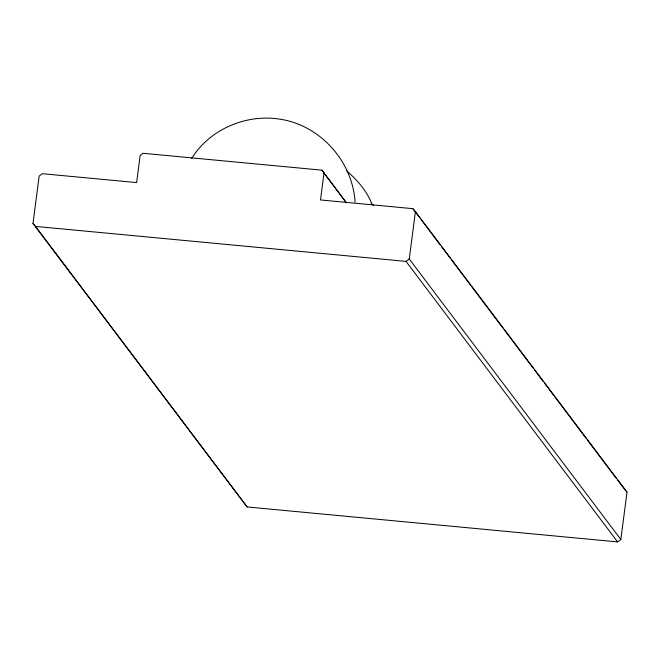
<?xml version="1.0" encoding="UTF-8"?>
<svg xmlns="http://www.w3.org/2000/svg" width="660" height="660" viewBox="0 0 660 660"><rect width="100%" height="100%" fill="white"/><g stroke="black" fill="none" stroke-linecap="round" stroke-linejoin="round"><path stroke-width="0.99" d="M321.899 170.164L324.002 173.027L320.504 199.947L412.888 208.667L415.412 211.612L627 492.145L620.845 539.509L617.628 541.909L247.112 506.938L33 223.459L39.154 176.096L42.372 173.695L136.612 182.589L140.11 155.669L142.898 153.268L321.899 170.164L346.302 202.793M620.845 539.509L409.258 258.984L415.412 211.612M191.705 158.425C209.921 128.824 246.988 113.512 280.929 119.328C320.917 125.87 352.638 161.733 355.08 202.108M33 223.459L35.525 226.405L406.04 261.385L409.258 258.984M346.36 170.536C357.085 179.949 367.125 190.979 372.058 204.583M371.217 203.494L373.675 205.598M627 492.145L617.653 480.15M412.888 208.667L419.71 217.717M420.956 219.367L440.187 244.868M441.433 246.51L450.12 258.027M451.358 259.677L470.596 285.178M471.834 286.828L502.862 327.954M504.1 329.604L533.264 368.272M534.501 369.913L543.188 381.43M544.434 383.072L553.74 395.414M554.977 397.064L586.006 438.19M587.243 439.84L616.407 478.508M406.04 261.385L617.628 541.909M324.002 173.027L346.335 202.645M35.525 226.405L247.112 506.938"/></g></svg>
